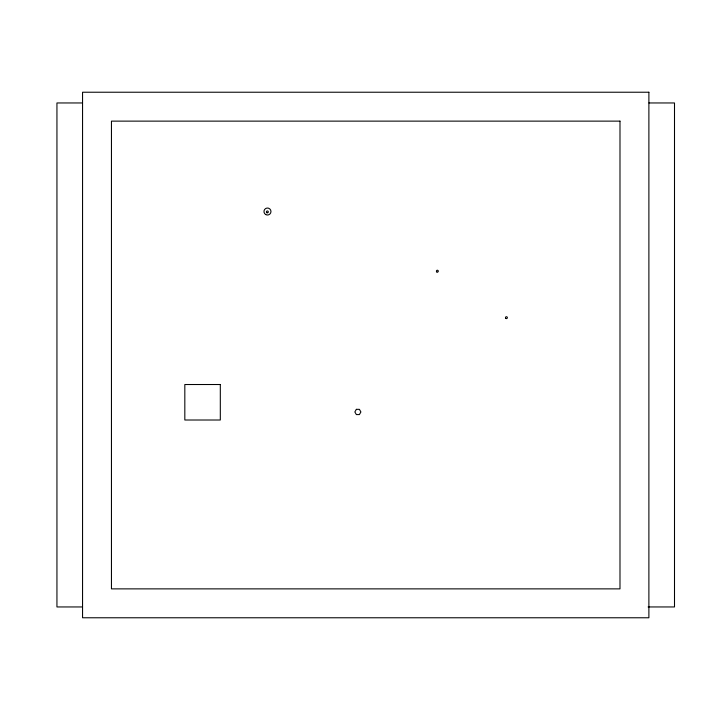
<?xml version="1.0" encoding="UTF-8"?>
<svg xmlns="http://www.w3.org/2000/svg" width="710" height="710" viewBox="0 0 710 710"><rect width="100%" height="100%" fill="white"/><g stroke="black" fill="none" stroke-linecap="round" stroke-linejoin="round"><path stroke-width="1.06" d="M82.44 102.959L56.942 102.959L56.942 606.952L82.44 606.952M649.002 102.959L674.5 102.959L674.5 606.952L648.097 606.952M356.367 409.333L354.849 411.96L356.367 414.578L359.393 414.578L360.911 411.96L359.393 409.333L356.367 409.333M648.887 92.229L82.555 92.229L82.555 617.771L648.887 617.771L648.887 92.229M619.99 121.126L111.452 121.126L111.452 588.874L619.99 588.874L619.99 121.126M220.313 384.518L184.822 384.518L184.822 420.009L220.313 420.009L220.313 384.518M265.717 214.562A3.506 3.506 0 0 0 270.971 211.527A3.506 3.506 0 0 0 265.717 208.491A3.506 3.506 0 0 0 265.717 214.562M266.889 212.743A0.95 0.95 0 0 0 268.309 211.917A0.95 0.95 0 0 0 266.889 211.101A0.95 0.95 0 0 0 266.889 212.743M436.881 272.001A0.95 0.95 0 0 0 438.301 271.176A0.95 0.95 0 0 0 436.881 270.359A0.95 0.95 0 0 0 436.881 272.001M505.946 318.488A0.95 0.95 0 0 0 507.366 317.663A0.95 0.95 0 0 0 505.946 316.846A0.95 0.95 0 0 0 505.946 318.488"/></g></svg>
